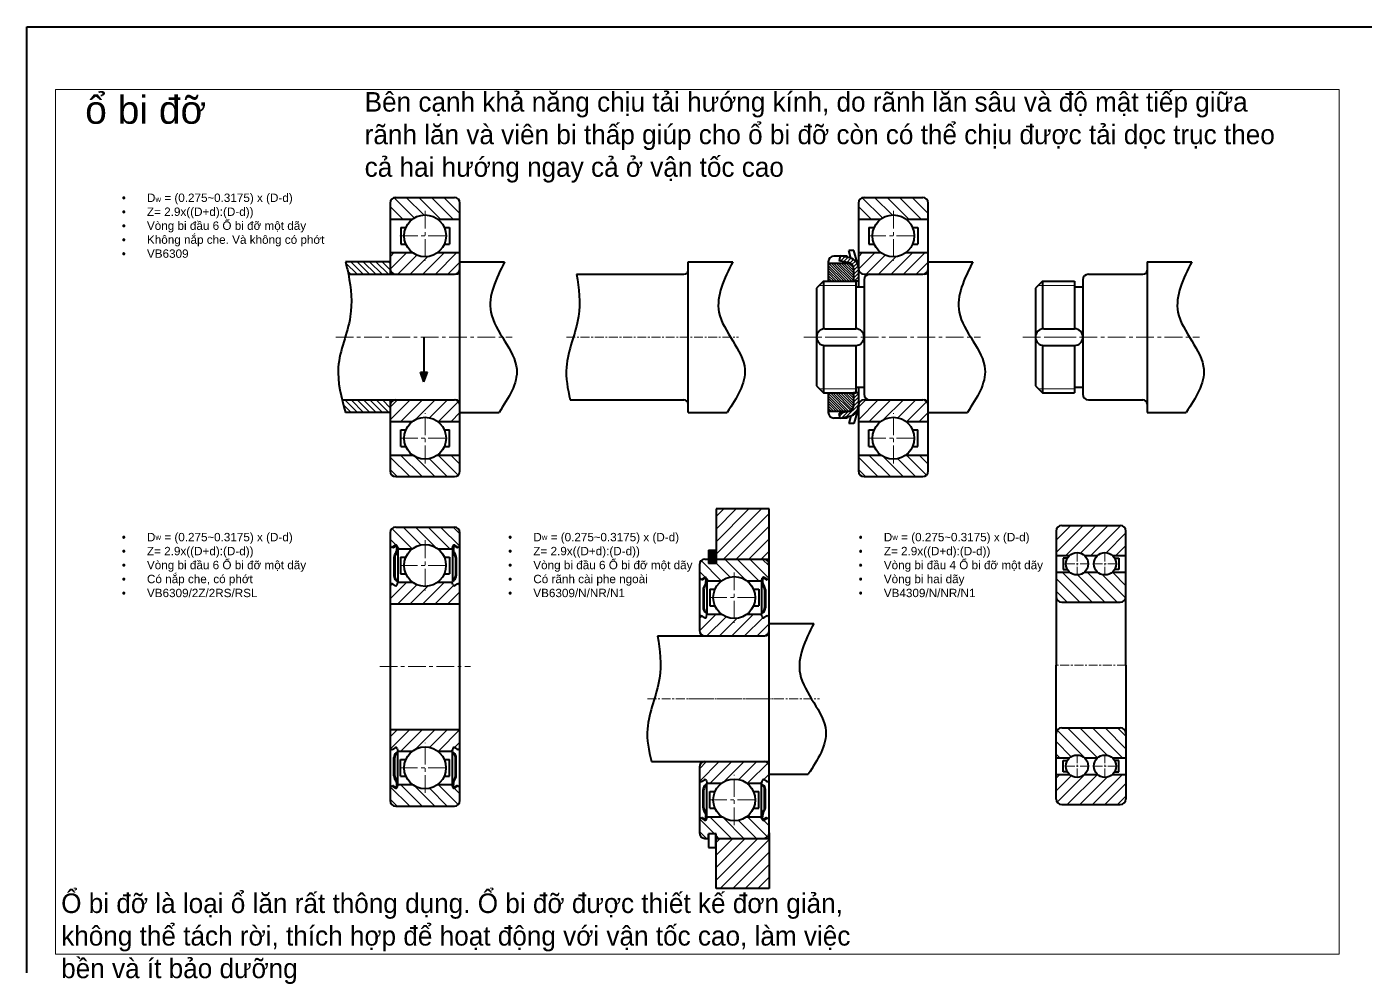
# Model space of a CAD drawing. Header units: millimetres. Extents: x -11382 to 23553, y -372 to 10786.
# Drawn here: x 5446.1 to 5925.6, y 4143.5 to 4480 of the extents above; entities that cross this region are included whole.
import ezdxf

# ---------------------------------------------------------------- set-up
doc = ezdxf.new("R2010")
doc.units = ezdxf.units.MM
doc.header["$LTSCALE"] = 0.2
doc.linetypes.add('CENTER', pattern=[50.8, 31.75, -6.35, 6.35, -6.35])
for name, color, linetype, lineweight in [('đường bao thấy', 7, 'Continuous', 40), ('đường mặt cắt', 160, 'Continuous', 15), ('đường nét mảnh', 220, 'Continuous', 15), ('đường nét tâm', 137, 'CENTER', 15)]:
    doc.layers.add(name, color=color, linetype=linetype, lineweight=lineweight)
doc.styles.add('nhat3', font='arial.ttf', dxfattribs={"height": 3})
doc.styles.add('nhat3.5', font='arial.ttf', dxfattribs={"height": 3.5})
pattern_1 = [(135, (-1e-11, -1146.0187), (-1.122532, -1.122532), [])]
pattern_2 = [(135, (11432.4856, 602.76804), (0.449012806, 0.449012806), [])]
pattern_3 = [(45, (-40.229, -1146.0187), (-0.67351921, 0.67351921), [])]
pattern_4 = [(135, (-1e-11, -1146.0187), (-2.245064, -2.245064), [])]
pattern_5 = [(45, (-1e-11, -1146.0187), (-2.245064, 2.245064), [])]

msp = doc.modelspace()

# ---------------------------------------------------------------- hatches: boundary and pattern name
at = {"layer": 'đường bao thấy', "ltscale": 0.5}
for points in [[(5588.415, 4352.903), (5589.712, 4356.358), (5587.118, 4356.358)], [(5692.818, 4292.582), (5690.358, 4292.582), (5690.358, 4287.732), (5692.818, 4287.732)]]:
    msp.add_hatch(color=256, dxfattribs=at).paths.add_polyline_path(points)
at = {"layer": 'đường bao thấy'}
h = msp.add_hatch(dxfattribs=at)
h.set_pattern_fill('ANSI31', color=256, style=0)
h.paths.add_polyline_path([(5741.111, 4225.495), (5740.111, 4225.495), (5740.111, 4223.745), (5741.111, 4223.745)])
at = {"layer": 'đường mặt cắt'}
h = msp.add_hatch(dxfattribs=at)
h.set_pattern_fill('ANSI31', color=256, angle=90, style=0)
h.set_pattern_definition([(135, (1995.4634, -633.491), (-2.245064, -2.245064), [])])
h.paths.add_polyline_path([(5601.315, 4416.893, 0.4142136), (5599.315, 4418.893), (5578.315, 4418.893, 0.4142136), (5576.315, 4416.893), (5576.315, 4411.143), (5584.315, 4411.143, -0.3333333), (5593.315, 4411.143), (5601.315, 4411.143)])
h.paths.add_polyline_path([(5601.315, 4326.643), (5593.315, 4326.643, -0.3333333), (5584.315, 4326.643), (5576.315, 4326.643), (5576.315, 4320.893, 0.4142136), (5578.315, 4318.893), (5599.315, 4318.893, 0.4142136), (5601.315, 4320.893)])
h = msp.add_hatch(dxfattribs=at)
h.set_pattern_fill('ANSI31', color=256, angle=90, style=0)
h.set_pattern_definition([(135, (2163.232, -633.491), (-2.245064, -2.245064), [])])
h.paths.add_polyline_path([(5769.084, 4416.893, 0.4142136), (5767.084, 4418.893), (5746.084, 4418.893, 0.4142136), (5744.084, 4416.893), (5744.084, 4411.143), (5752.084, 4411.143, -0.3333333), (5761.084, 4411.143), (5769.084, 4411.143)])
h.paths.add_polyline_path([(5769.084, 4326.643), (5761.084, 4326.643, -0.3333333), (5752.084, 4326.643), (5744.084, 4326.643), (5744.084, 4320.893, 0.4142136), (5746.084, 4318.893), (5767.084, 4318.893, 0.4142136), (5769.084, 4320.893)])
h = msp.add_hatch(dxfattribs=at)
h.set_pattern_fill('ANSI31', color=256, style=0)
h.set_pattern_definition([(45, (1995.4634, -633.491), (-2.245064, 2.245064), [])])
h.paths.add_polyline_path([(5584.315, 4399.143), (5576.315, 4399.143), (5576.315, 4391.393), (5601.315, 4391.393), (5601.315, 4399.143), (5593.315, 4399.143, -0.3333333)])
edge = h.paths.add_edge_path()
edge.add_arc((5599.315, 4344.393), 2, 0, 90)
edge.add_line((5599.315, 4346.393), (5576.315, 4346.393))
edge.add_line((5576.315, 4346.393), (5576.315, 4338.643))
edge.add_line((5576.315, 4338.643), (5584.315, 4338.643))
edge.add_arc((5588.815, 4332.643), 7.5, 53.1301, 126.8699, ccw=False)
edge.add_line((5593.315, 4338.643), (5601.315, 4338.643))
edge.add_line((5601.315, 4338.643), (5601.315, 4344.393))
at = {"layer": 'đường mặt cắt', "ltscale": 0.5}
h = msp.add_hatch(dxfattribs=at)
h.set_pattern_fill('ANSI31', color=256, scale=0.3, style=0)
h.set_pattern_definition(pattern_3)
h.paths.add_polyline_path([(5742.284, 4393.503), (5742.284, 4388.893), (5744.084, 4388.893), (5744.084, 4393.503, 0.3516868), (5741.106, 4397.213), (5737.517, 4398.008), (5737.127, 4396.251), (5740.716, 4395.455, -0.3516868)])
at = {"layer": 'đường mặt cắt'}
h = msp.add_hatch(dxfattribs=at)
h.set_pattern_fill('ANSI31', color=256, style=0)
h.set_pattern_definition([(45, (2163.232, -633.491), (-2.245064, 2.245064), [])])
h.paths.add_polyline_path([(5752.084, 4399.143), (5744.084, 4399.143), (5744.084, 4391.393), (5769.084, 4391.393), (5769.084, 4399.143), (5761.084, 4399.143, -0.3333333)])
edge = h.paths.add_edge_path()
edge.add_arc((5767.084, 4344.393), 2, 0, 90)
edge.add_line((5767.084, 4346.393), (5744.084, 4346.393))
edge.add_line((5744.084, 4346.393), (5744.084, 4338.643))
edge.add_line((5744.084, 4338.643), (5752.084, 4338.643))
edge.add_arc((5756.584, 4332.643), 7.5, 53.1301, 126.8699, ccw=False)
edge.add_line((5761.084, 4338.643), (5769.084, 4338.643))
edge.add_line((5769.084, 4338.643), (5769.084, 4344.393))
at = {"layer": 'đường mặt cắt', "ltscale": 0.5}
h = msp.add_hatch(dxfattribs=at)
h.set_pattern_fill('ANSI31', color=256, scale=0.5, angle=90, style=0)
h.set_pattern_definition(pattern_1)
edge = h.paths.add_edge_path()
edge.add_spline(control_points=[(5560.321, 4395.893), (5560.667, 4394.399), (5561.014, 4392.905), (5561.315, 4391.393)], knot_values=[0, 0, 0, 0, 4.6084469, 4.6084469, 4.6084469, 4.6084469], degree=3, periodic=0)
edge.add_line((5561.315, 4391.393), (5576.315, 4391.393))
edge.add_line((5576.315, 4391.393), (5576.315, 4395.893))
edge.add_line((5576.315, 4395.893), (5560.321, 4395.893))
at = {"layer": 'đường mặt cắt'}
h = msp.add_hatch(dxfattribs=at)
h.set_pattern_fill('ANSI31', color=256, scale=0.2, style=0)
h.set_pattern_definition(pattern_2)
h.paths.add_polyline_path([(5733.284, 4395.393), (5741.417, 4395.393), (5742.284, 4393.893), (5742.284, 4388.893), (5733.284, 4388.893)])
at = {"layer": 'đường mặt cắt', "ltscale": 0.5}
h = msp.add_hatch(dxfattribs=at)
h.set_pattern_fill('ANSI31', color=256, scale=0.5, angle=90, style=0)
h.set_pattern_definition(pattern_1)
edge = h.paths.add_edge_path()
edge.add_line((5576.315, 4346.393), (5559.116, 4346.393))
edge.add_spline(control_points=[(5559.116, 4346.393), (5559.491, 4344.895), (5559.906, 4343.394), (5560.321, 4341.893)], knot_values=[50.3062897, 50.3062897, 50.3062897, 50.3062897, 54.837584, 54.837584, 54.837584, 54.837584], degree=3, periodic=0)
edge.add_line((5560.321, 4341.893), (5576.315, 4341.893))
edge.add_line((5576.315, 4341.893), (5576.315, 4346.393))
at = {"layer": 'đường mặt cắt'}
h = msp.add_hatch(dxfattribs=at)
h.set_pattern_fill('ANSI31', color=256, scale=0.2, style=0)
h.set_pattern_definition(pattern_2)
edge = h.paths.add_edge_path()
edge.add_arc((5740.284, 4344.284), 2, 289.02794, 314.51604)
edge.add_line((5741.686, 4342.858), (5742.284, 4343.893))
edge.add_line((5742.284, 4343.893), (5742.284, 4348.893))
edge.add_line((5742.284, 4348.893), (5733.284, 4348.893))
edge.add_line((5733.284, 4348.893), (5733.284, 4342.393))
edge.add_line((5733.284, 4342.393), (5740.936, 4342.393))
at = {"layer": 'đường mặt cắt', "ltscale": 0.5}
h = msp.add_hatch(dxfattribs=at)
h.set_pattern_fill('ANSI31', color=256, scale=0.3, style=0)
h.set_pattern_definition(pattern_3)
h.paths.add_polyline_path([(5742.284, 4344.284, -0.3516868), (5740.716, 4342.331), (5737.127, 4341.536), (5737.517, 4339.779), (5741.106, 4340.574, 0.3516868), (5744.084, 4344.284), (5744.084, 4348.893), (5742.284, 4348.893)])
h = msp.add_hatch(dxfattribs=at)
h.set_pattern_fill('ANSI31', color=256, style=0)
h.set_pattern_definition(pattern_5)
h.paths.add_polyline_path([(5693.058, 4289.332), (5712.078, 4289.332), (5712.078, 4307.332), (5693.058, 4307.332)])
at = {"layer": 'đường mặt cắt'}
h = msp.add_hatch(dxfattribs=at)
h.set_pattern_fill('ANSI31', color=256, angle=90, style=0)
h.set_pattern_definition(pattern_4)
h.paths.add_polyline_path([(5578.303, 4300.837, 0.4142136), (5576.303, 4298.837), (5576.303, 4294.229, 0.5349832), (5577.237, 4293.743, -0.0659774), (5577.271, 4293.763), (5578.119, 4294.29, -0.5126973), (5578.816, 4294.001), (5579.033, 4293.087), (5584.303, 4293.087, -0.3333333), (5593.303, 4293.087), (5598.573, 4293.087), (5598.79, 4294.001, -0.5126973), (5599.487, 4294.29), (5600.335, 4293.763, -0.0659774), (5600.369, 4293.743, 0.5349832), (5601.303, 4294.229), (5601.303, 4298.837, 0.4142136), (5599.303, 4300.837)])
at = {"layer": 'đường mặt cắt', "ltscale": 0.5}
h = msp.add_hatch(dxfattribs=at)
h.set_pattern_fill('ANSI31', color=256, style=0)
h.set_pattern_definition(pattern_5)
h.paths.add_polyline_path([(5839.895, 4299.418, 0.4142136), (5837.895, 4301.418), (5816.895, 4301.418, 0.4142136), (5814.895, 4299.418), (5814.895, 4290.645), (5819.724, 4290.645, -0.3829863), (5825.067, 4290.645), (5829.724, 4290.645, -0.3829863), (5835.067, 4290.645), (5839.895, 4290.645)])
at = {"layer": 'đường mặt cắt'}
h = msp.add_hatch(dxfattribs=at)
h.set_pattern_fill('ANSI31', color=256, angle=90, style=0)
h.set_pattern_definition([(135, (110.7753, -1157.524), (-2.245064, -2.245064), [])])
edge = h.paths.add_edge_path()
edge.add_line((5693.058, 4289.332), (5693.058, 4287.732))
edge.add_line((5693.058, 4287.732), (5690.358, 4287.732))
edge.add_line((5690.358, 4287.732), (5690.358, 4289.332))
edge.add_line((5690.358, 4289.332), (5689.078, 4289.332))
edge.add_arc((5689.078, 4287.332), 2, 90, 180)
edge.add_line((5687.078, 4287.332), (5687.078, 4282.723))
edge.add_arc((5687.707, 4282.792), 0.633, 186.23837, 298.8225)
edge.add_arc((5688.106, 4282.119), 0.151, 113.02452, 128.12354, ccw=False)
edge.add_line((5688.047, 4282.258), (5688.894, 4282.784))
edge.add_arc((5689.139, 4282.39), 0.464, 13.25249, 121.82885, ccw=False)
edge.add_line((5689.591, 4282.496), (5689.808, 4281.582))
edge.add_line((5689.808, 4281.582), (5695.078, 4281.582))
edge.add_arc((5699.578, 4275.582), 7.5, 53.1301, 126.8699, ccw=False)
edge.add_line((5704.078, 4281.582), (5709.349, 4281.582))
edge.add_line((5709.349, 4281.582), (5709.565, 4282.496))
edge.add_arc((5710.017, 4282.39), 0.464, 58.17115, 166.74751, ccw=False)
edge.add_line((5710.262, 4282.784), (5711.11, 4282.258))
edge.add_arc((5711.051, 4282.119), 0.151, 51.87646, 66.97548, ccw=False)
edge.add_arc((5711.449, 4282.792), 0.633, 241.1775, 353.76163)
edge.add_line((5712.078, 4282.723), (5712.078, 4287.332))
edge.add_arc((5710.078, 4287.332), 2, 0, 90)
edge.add_line((5710.078, 4289.332), (5693.058, 4289.332))
at = {"layer": 'đường mặt cắt', "ltscale": 0.5}
h = msp.add_hatch(dxfattribs=at)
h.set_pattern_fill('ANSI31', color=256, angle=90, style=0)
h.set_pattern_definition(pattern_4)
h.paths.add_polyline_path([(5839.895, 4284.691), (5835.067, 4284.691, -0.3829863), (5829.724, 4284.691), (5825.067, 4284.691, -0.3829863), (5819.724, 4284.691), (5814.895, 4284.691), (5814.895, 4275.918, 0.4142136), (5816.895, 4273.918), (5837.895, 4273.918, 0.4142136), (5839.895, 4275.918)])
at = {"layer": 'đường mặt cắt'}
h = msp.add_hatch(dxfattribs=at)
h.set_pattern_fill('ANSI31', color=256, style=0)
h.set_pattern_definition([(45, (1995.4517, -751.5468), (-2.245064, 2.245064), [])])
h.paths.add_polyline_path([(5593.303, 4220.587), (5601.303, 4220.587), (5601.303, 4228.337), (5576.303, 4228.337), (5576.303, 4220.587), (5584.303, 4220.587, -0.3333333)])
edge = h.paths.add_edge_path()
edge.add_arc((5600.674, 4279.877), 0.633, 6.23837, 121.82885)
edge.add_line((5600.34, 4280.415), (5599.487, 4279.885))
edge.add_arc((5599.242, 4280.28), 0.464, 193.40557, 301.82885, ccw=False)
edge.add_line((5598.79, 4280.172), (5598.573, 4281.087))
edge.add_line((5598.573, 4281.087), (5593.303, 4281.087))
edge.add_arc((5588.803, 4287.087), 7.5, 233.1301, 306.8699, ccw=False)
edge.add_line((5584.303, 4281.087), (5579.033, 4281.087))
edge.add_line((5579.033, 4281.087), (5578.816, 4280.173))
edge.add_arc((5578.364, 4280.28), 0.464, 238.17115, 346.74751, ccw=False)
edge.add_line((5578.119, 4279.885), (5577.266, 4280.415))
edge.add_arc((5576.932, 4279.877), 0.633, 58.17115, 173.76163)
edge.add_line((5576.303, 4279.946), (5576.303, 4273.337))
edge.add_line((5576.303, 4273.337), (5601.303, 4273.337))
edge.add_line((5601.303, 4273.337), (5601.303, 4279.946))
h = msp.add_hatch(dxfattribs=at)
h.set_pattern_fill('ANSI31', color=256, style=0)
h.set_pattern_definition([(45, (2106.227, -763.0522), (-2.245064, 2.245064), [])])
h.paths.add_polyline_path([(5704.078, 4209.082), (5712.078, 4209.082), (5712.078, 4216.832), (5687.078, 4216.832), (5687.078, 4209.082), (5695.078, 4209.082, -0.3333333)])
edge = h.paths.add_edge_path()
edge.add_arc((5711.449, 4268.372), 0.633, 6.23837, 121.82885)
edge.add_line((5711.116, 4268.91), (5710.262, 4268.38))
edge.add_arc((5710.017, 4268.774), 0.464, 193.40557, 301.82885, ccw=False)
edge.add_line((5709.566, 4268.667), (5709.349, 4269.582))
edge.add_line((5709.349, 4269.582), (5704.078, 4269.582))
edge.add_arc((5699.578, 4275.582), 7.5, 233.1301, 306.8699, ccw=False)
edge.add_line((5695.078, 4269.582), (5689.808, 4269.582))
edge.add_line((5689.808, 4269.582), (5689.591, 4268.668))
edge.add_arc((5689.139, 4268.774), 0.464, 238.17115, 346.74751, ccw=False)
edge.add_line((5688.894, 4268.38), (5688.041, 4268.91))
edge.add_arc((5687.707, 4268.372), 0.633, 58.17115, 173.76163)
edge.add_line((5687.078, 4268.441), (5687.078, 4261.832))
edge.add_line((5687.078, 4261.832), (5712.078, 4261.832))
edge.add_line((5712.078, 4261.832), (5712.078, 4268.441))
at = {"layer": 'đường mặt cắt', "ltscale": 0.5}
h = msp.add_hatch(dxfattribs=at)
h.set_pattern_fill('ANSI31', color=256, angle=90, style=0)
h.set_pattern_definition(pattern_4)
h.paths.add_polyline_path([(5839.895, 4226.918, 0.4142136), (5837.895, 4228.918), (5816.895, 4228.918, 0.4142136), (5814.895, 4226.918), (5814.895, 4218.145), (5819.724, 4218.145, -0.3829863), (5825.067, 4218.145), (5829.724, 4218.145, -0.3829863), (5835.067, 4218.145), (5839.895, 4218.145)])
h = msp.add_hatch(dxfattribs=at)
h.set_pattern_fill('ANSI31', color=256, style=0)
h.set_pattern_definition(pattern_5)
h.paths.add_polyline_path([(5839.895, 4212.191), (5835.067, 4212.191, -0.3829863), (5829.724, 4212.191), (5825.067, 4212.191, -0.3829863), (5819.724, 4212.191), (5814.895, 4212.191), (5814.895, 4203.418, 0.4142136), (5816.895, 4201.418), (5837.895, 4201.418, 0.4142136), (5839.895, 4203.418)])
at = {"layer": 'đường mặt cắt'}
h = msp.add_hatch(dxfattribs=at)
h.set_pattern_fill('ANSI31', color=256, angle=90, style=0)
h.set_pattern_definition([(135, (1995.4517, -751.5468), (-2.245064, -2.245064), [])])
h.paths.add_polyline_path([(5601.303, 4208.587), (5593.303, 4208.587, -0.3333333), (5584.303, 4208.587), (5576.303, 4208.587), (5576.303, 4202.837, 0.4142136), (5578.303, 4200.837), (5599.303, 4200.837, 0.4142136), (5601.303, 4202.837)])
h = msp.add_hatch(dxfattribs=at)
h.set_pattern_fill('ANSI31', color=256, angle=90, style=0)
h.set_pattern_definition([(135, (2106.227, -763.0522), (-2.245064, -2.245064), [])])
edge = h.paths.add_edge_path()
edge.add_line((5693.058, 4190.932), (5693.058, 4189.332))
edge.add_line((5693.058, 4189.332), (5710.078, 4189.332))
edge.add_arc((5710.078, 4191.332), 2, 270, 360)
edge.add_line((5712.078, 4191.332), (5712.078, 4197.082))
edge.add_line((5712.078, 4197.082), (5704.078, 4197.082))
edge.add_arc((5699.578, 4203.082), 7.5, 233.1301, 306.8699, ccw=False)
edge.add_line((5695.078, 4197.082), (5687.078, 4197.082))
edge.add_line((5687.078, 4197.082), (5687.078, 4191.332))
edge.add_arc((5689.078, 4191.332), 2, 180, 270)
edge.add_line((5689.078, 4189.332), (5690.358, 4189.332))
edge.add_line((5690.358, 4189.332), (5690.358, 4190.932))
edge.add_line((5690.358, 4190.932), (5693.058, 4190.932))
at = {"layer": 'đường mặt cắt', "ltscale": 0.5}
h = msp.add_hatch(dxfattribs=at)
h.set_pattern_fill('ANSI31', color=256, style=0)
h.set_pattern_definition(pattern_5)
h.paths.add_polyline_path([(5712.078, 4171.332), (5712.078, 4189.332), (5693.058, 4189.332), (5693.058, 4171.332)])

# ---------------------------------------------------------------- linework, layer by layer
at = {"layer": 'đường bao thấy'}
for p, q in [((5576.315, 4416.893), (5576.315, 4391.393)), ((5578.315, 4418.893), (5599.315, 4418.893)), ((5601.315, 4320.893), (5601.315, 4416.893)), ((5744.084, 4416.893), (5744.084, 4386.893)), ((5746.084, 4418.893), (5767.084, 4418.893)), ((5769.084, 4320.893), (5769.084, 4416.893)), ((5576.315, 4411.143), (5584.315, 4411.143)), ((5580.065, 4408.143), (5580.065, 4402.143)), ((5580.065, 4408.143), (5581.941, 4408.143)), ((5593.315, 4411.143), (5601.315, 4411.143)), ((5595.689, 4408.143), (5597.565, 4408.143)), ((5597.565, 4408.143), (5597.565, 4402.143)), ((5744.084, 4411.143), (5752.084, 4411.143)), ((5747.834, 4408.143), (5747.834, 4402.143)), ((5747.834, 4408.143), (5749.71, 4408.143)), ((5761.084, 4411.143), (5769.084, 4411.143)), ((5763.457, 4408.143), (5765.334, 4408.143)), ((5765.334, 4408.143), (5765.334, 4402.143)), ((5580.065, 4402.143), (5581.941, 4402.143)), ((5595.689, 4402.143), (5597.565, 4402.143)), ((5747.834, 4402.143), (5749.71, 4402.143)), ((5763.457, 4402.143), (5765.334, 4402.143)), ((5576.315, 4399.143), (5584.315, 4399.143)), ((5593.315, 4399.143), (5601.315, 4399.143)), ((5737.491, 4397.893), (5735.284, 4397.893)), ((5739.974, 4397.893), (5738.034, 4397.893)), ((5740.259, 4397.4), (5739.974, 4397.893)), ((5744.084, 4399.143), (5752.084, 4399.143)), ((5761.084, 4399.143), (5769.084, 4399.143)), ((5733.284, 4395.893), (5733.284, 4388.893)), ((5733.284, 4395.393), (5740.936, 4395.393)), ((5742.284, 4393.656), (5742.284, 4388.893)), ((5561.315, 4391.393), (5599.315, 4391.393)), ((5643.044, 4391.393), (5681.544, 4391.393)), ((5743.084, 4388.893), (5743.084, 4371.893)), ((5746.084, 4391.393), (5767.084, 4391.393)), ((5746.084, 4389.393), (5746.084, 4348.393)), ((5821.487, 4388.893), (5821.487, 4371.893)), ((5824.487, 4389.393), (5824.487, 4348.393)), ((5826.487, 4391.393), (5845.987, 4391.393)), ((5743.084, 4365.893), (5743.084, 4348.893)), ((5821.487, 4365.893), (5821.487, 4348.893)), ((5744.084, 4350.893), (5744.084, 4346.393)), ((5559.116, 4346.393), (5599.315, 4346.393)), ((5576.315, 4346.393), (5576.315, 4320.893)), ((5640.846, 4346.393), (5681.544, 4346.393)), ((5733.284, 4348.893), (5733.284, 4341.893)), ((5742.284, 4348.893), (5742.284, 4344.13)), ((5744.084, 4346.393), (5744.084, 4320.893)), ((5746.084, 4346.393), (5767.084, 4346.393)), ((5826.487, 4346.393), (5845.987, 4346.393)), ((5733.284, 4342.393), (5740.936, 4342.393)), ((5737.491, 4339.893), (5735.284, 4339.893)), ((5739.974, 4339.893), (5738.034, 4339.893)), ((5740.259, 4340.386), (5739.974, 4339.893)), ((5742.22, 4343.783), (5741.686, 4342.858)), ((5576.315, 4338.643), (5584.315, 4338.643)), ((5580.065, 4329.643), (5580.065, 4335.643)), ((5580.065, 4335.643), (5581.941, 4335.643)), ((5593.315, 4338.643), (5601.315, 4338.643)), ((5595.689, 4335.643), (5597.565, 4335.643)), ((5597.565, 4329.643), (5597.565, 4335.643)), ((5744.084, 4338.643), (5752.084, 4338.643)), ((5747.834, 4329.643), (5747.834, 4335.643)), ((5747.834, 4335.643), (5749.71, 4335.643)), ((5761.084, 4338.643), (5769.084, 4338.643)), ((5763.457, 4335.643), (5765.334, 4335.643)), ((5765.334, 4329.643), (5765.334, 4335.643)), ((5576.315, 4326.643), (5584.315, 4326.643)), ((5580.065, 4329.643), (5581.941, 4329.643)), ((5593.315, 4326.643), (5601.315, 4326.643)), ((5595.689, 4329.643), (5597.565, 4329.643)), ((5744.084, 4326.643), (5752.084, 4326.643)), ((5747.834, 4329.643), (5749.71, 4329.643)), ((5761.084, 4326.643), (5769.084, 4326.643)), ((5763.457, 4329.643), (5765.334, 4329.643)), ((5578.315, 4318.893), (5599.315, 4318.893)), ((5746.084, 4318.893), (5767.084, 4318.893)), ((5576.303, 4298.837), (5576.303, 4202.837)), ((5578.303, 4300.837), (5599.303, 4300.837)), ((5601.303, 4202.837), (5601.303, 4298.837)), ((5814.895, 4299.418), (5814.895, 4251.418)), ((5816.895, 4301.418), (5837.895, 4301.418)), ((5839.895, 4251.418), (5839.895, 4299.418)), ((5579.033, 4293.087), (5584.303, 4293.087)), ((5593.303, 4293.087), (5598.573, 4293.087)), ((5580.053, 4290.087), (5580.053, 4284.087)), ((5580.053, 4290.087), (5581.929, 4290.087)), ((5595.677, 4290.087), (5597.553, 4290.087)), ((5597.553, 4290.087), (5597.553, 4284.087)), ((5687.078, 4287.332), (5687.078, 4263.62)), ((5689.078, 4289.332), (5690.358, 4289.332)), ((5690.358, 4289.332), (5690.358, 4287.732)), ((5693.058, 4289.332), (5712.078, 4289.332)), ((5693.058, 4289.332), (5693.058, 4287.732)), ((5712.078, 4191.332), (5712.078, 4287.332)), ((5580.053, 4284.087), (5581.929, 4284.087)), ((5595.677, 4284.087), (5597.553, 4284.087)), ((5579.033, 4281.087), (5584.303, 4281.087)), ((5593.303, 4281.087), (5598.573, 4281.087)), ((5689.808, 4281.582), (5695.078, 4281.582)), ((5690.828, 4278.582), (5690.828, 4272.582)), ((5690.828, 4278.582), (5692.704, 4278.582)), ((5704.078, 4281.582), (5709.349, 4281.582)), ((5706.452, 4278.582), (5708.328, 4278.582)), ((5708.328, 4278.582), (5708.328, 4272.582)), ((5576.303, 4273.337), (5601.303, 4273.337)), ((5689.808, 4269.582), (5695.078, 4269.582)), ((5690.828, 4272.582), (5692.704, 4272.582)), ((5704.078, 4269.582), (5709.349, 4269.582)), ((5706.452, 4272.582), (5708.328, 4272.582)), ((5672.078, 4261.832), (5710.578, 4261.832)), ((5689.078, 4261.832), (5710.078, 4261.832)), ((5814.895, 4203.418), (5814.895, 4251.418)), ((5839.895, 4251.418), (5839.895, 4203.418)), ((5576.303, 4228.337), (5601.303, 4228.337)), ((5579.033, 4220.587), (5584.303, 4220.587)), ((5593.303, 4220.587), (5598.573, 4220.587)), ((5580.053, 4211.587), (5580.053, 4217.587)), ((5580.053, 4217.587), (5581.929, 4217.587)), ((5595.677, 4217.587), (5597.553, 4217.587)), ((5597.553, 4211.587), (5597.553, 4217.587)), ((5669.88, 4216.832), (5710.578, 4216.832)), ((5687.078, 4216.832), (5712.078, 4216.832)), ((5580.053, 4211.587), (5581.929, 4211.587)), ((5595.677, 4211.587), (5597.553, 4211.587)), ((5687.078, 4214.832), (5687.078, 4191.332)), ((5578.981, 4208.587), (5584.303, 4208.587)), ((5593.303, 4208.587), (5598.625, 4208.587)), ((5689.808, 4209.082), (5695.078, 4209.082)), ((5690.828, 4200.082), (5690.828, 4206.082)), ((5690.828, 4206.082), (5692.704, 4206.082)), ((5704.078, 4209.082), (5709.349, 4209.082)), ((5706.452, 4206.082), (5708.328, 4206.082)), ((5708.328, 4200.082), (5708.328, 4206.082)), ((5578.303, 4200.837), (5599.303, 4200.837)), ((5816.895, 4201.418), (5837.895, 4201.418)), ((5689.757, 4197.082), (5695.078, 4197.082)), ((5690.828, 4200.082), (5692.704, 4200.082)), ((5704.078, 4197.082), (5709.4, 4197.082)), ((5706.452, 4200.082), (5708.328, 4200.082)), ((5689.078, 4189.332), (5690.358, 4189.332)), ((5690.358, 4189.332), (5690.358, 4190.932)), ((5693.058, 4189.332), (5693.058, 4190.932)), ((5693.058, 4189.332), (5710.078, 4189.332)), ((5693.058, 4189.332), (5712.078, 4189.332))]:
    msp.add_line(p, q, dxfattribs=at)
at = {"layer": 'đường bao thấy', "ltscale": 0.5}
for p, q in [((5737.517, 4398.008), (5737.127, 4396.251)), ((5741.106, 4397.213), (5737.517, 4398.008)), ((5742.476, 4399.893), (5740.612, 4399.893)), ((5741.347, 4397.151), (5740.612, 4399.893)), ((5743.807, 4394.926), (5742.476, 4399.893)), ((5576.315, 4395.893), (5560.321, 4395.893)), ((5601.315, 4395.893), (5617.309, 4395.893)), ((5683.044, 4395.893), (5699.038, 4395.893)), ((5683.044, 4341.893), (5683.044, 4395.893)), ((5740.716, 4395.455), (5737.127, 4396.251)), ((5742.284, 4393.503), (5742.284, 4388.893)), ((5744.084, 4393.893), (5744.084, 4386.893)), ((5769.084, 4395.893), (5785.077, 4395.893)), ((5847.487, 4395.893), (5863.481, 4395.893)), ((5847.487, 4395.893), (5847.487, 4341.893)), ((5731.584, 4388.893), (5729.084, 4386.393)), ((5731.584, 4388.893), (5743.084, 4388.893)), ((5731.584, 4388.893), (5731.584, 4371.851)), ((5744.084, 4388.893), (5742.284, 4388.893)), ((5809.987, 4388.893), (5807.487, 4386.393)), ((5809.987, 4388.893), (5821.487, 4388.893)), ((5809.987, 4388.893), (5809.987, 4371.851)), ((5729.084, 4386.393), (5729.084, 4351.393)), ((5743.084, 4386.893), (5746.084, 4386.893)), ((5807.487, 4386.393), (5807.487, 4351.393)), ((5821.487, 4386.893), (5824.487, 4386.893)), ((5588.415, 4368.893), (5588.415, 4356.358)), ((5732.084, 4371.893), (5743.084, 4371.893)), ((5810.487, 4371.893), (5821.487, 4371.893)), ((5731.584, 4365.935), (5731.584, 4348.893)), ((5732.084, 4365.893), (5743.084, 4365.893)), ((5809.987, 4365.935), (5809.987, 4348.893)), ((5810.487, 4365.893), (5821.487, 4365.893)), ((5588.415, 4352.903), (5587.118, 4356.358)), ((5587.118, 4356.358), (5589.712, 4356.358)), ((5588.415, 4352.903), (5589.712, 4356.358)), ((5729.084, 4351.393), (5731.584, 4348.893)), ((5743.084, 4350.893), (5746.084, 4350.893)), ((5744.084, 4350.893), (5744.084, 4343.893)), ((5807.487, 4351.393), (5809.987, 4348.893)), ((5821.487, 4350.893), (5824.487, 4350.893)), ((5731.584, 4348.893), (5743.084, 4348.893)), ((5744.084, 4348.893), (5742.284, 4348.893)), ((5742.284, 4348.893), (5742.284, 4344.13)), ((5809.987, 4348.893), (5821.487, 4348.893)), ((5576.315, 4341.893), (5560.321, 4341.893)), ((5601.315, 4341.893), (5615.338, 4341.893)), ((5683.044, 4341.893), (5697.067, 4341.893)), ((5740.716, 4342.331), (5737.127, 4341.536)), ((5737.517, 4339.779), (5737.127, 4341.536)), ((5741.106, 4340.574), (5737.517, 4339.779)), ((5741.347, 4340.636), (5740.612, 4337.893)), ((5743.807, 4342.86), (5742.476, 4337.893)), ((5769.084, 4341.893), (5783.107, 4341.893)), ((5847.487, 4341.893), (5861.51, 4341.893)), ((5742.476, 4337.893), (5740.612, 4337.893)), ((5712.078, 4307.332), (5693.058, 4307.332)), ((5693.058, 4307.332), (5693.058, 4289.332)), ((5712.078, 4287.332), (5712.078, 4307.332)), ((5577.266, 4293.76), (5578.119, 4294.29)), ((5577.424, 4293.505), (5578.277, 4294.035)), ((5578.524, 4293.933), (5578.663, 4293.186)), ((5578.816, 4294.003), (5579.033, 4293.087)), ((5578.958, 4293.241), (5578.816, 4294.003)), ((5578.996, 4292.873), (5578.996, 4281.371)), ((5598.79, 4294.003), (5598.573, 4293.087)), ((5598.61, 4292.873), (5598.61, 4281.371)), ((5598.648, 4293.241), (5598.79, 4294.003)), ((5599.082, 4293.933), (5598.943, 4293.186)), ((5600.182, 4293.505), (5599.329, 4294.035)), ((5600.34, 4293.76), (5599.487, 4294.29)), ((5690.358, 4292.582), (5690.358, 4287.732)), ((5690.358, 4292.582), (5692.818, 4292.582)), ((5692.818, 4292.582), (5692.818, 4287.732)), ((5577.645, 4289.92), (5577.645, 4283.354)), ((5578.432, 4291.825), (5577.91, 4290.915)), ((5577.945, 4289.92), (5577.945, 4283.354)), ((5578.692, 4291.675), (5578.17, 4290.766)), ((5598.914, 4291.675), (5599.436, 4290.766)), ((5599.174, 4291.825), (5599.696, 4290.915)), ((5599.661, 4289.92), (5599.661, 4283.354)), ((5599.961, 4289.92), (5599.961, 4283.354)), ((5693.058, 4287.732), (5690.358, 4287.732)), ((5814.895, 4290.645), (5819.724, 4290.645)), ((5818.931, 4289.668), (5817.395, 4289.668)), ((5817.395, 4289.668), (5817.395, 4285.668)), ((5825.067, 4290.645), (5829.724, 4290.645)), ((5835.067, 4290.645), (5839.895, 4290.645)), ((5835.86, 4289.668), (5837.395, 4289.668)), ((5837.395, 4289.668), (5837.395, 4285.668)), ((5688.041, 4282.255), (5688.894, 4282.784)), ((5688.199, 4282), (5689.053, 4282.529)), ((5689.299, 4282.428), (5689.438, 4281.681)), ((5689.591, 4282.497), (5689.808, 4281.582)), ((5689.733, 4281.736), (5689.591, 4282.497)), ((5709.566, 4282.497), (5709.349, 4281.582)), ((5709.423, 4281.736), (5709.566, 4282.497)), ((5709.857, 4282.428), (5709.718, 4281.681)), ((5710.957, 4282), (5710.104, 4282.529)), ((5711.116, 4282.255), (5710.262, 4282.784)), ((5814.895, 4284.691), (5819.724, 4284.691)), ((5817.395, 4285.668), (5818.931, 4285.668)), ((5825.067, 4284.691), (5829.724, 4284.691)), ((5835.067, 4284.691), (5839.895, 4284.691)), ((5837.395, 4285.668), (5835.86, 4285.668)), ((5577.266, 4280.415), (5578.119, 4279.885)), ((5578.506, 4281.71), (5578.996, 4281.371)), ((5578.677, 4281.957), (5578.996, 4281.736)), ((5578.816, 4280.172), (5579.033, 4281.087)), ((5598.79, 4280.172), (5598.573, 4281.087)), ((5598.929, 4281.957), (5598.61, 4281.736)), ((5599.1, 4281.71), (5598.61, 4281.371)), ((5600.34, 4280.415), (5599.487, 4279.885)), ((5688.42, 4278.415), (5688.42, 4271.849)), ((5689.207, 4280.319), (5688.685, 4279.41)), ((5688.72, 4278.415), (5688.72, 4271.849)), ((5689.467, 4280.17), (5688.946, 4279.261)), ((5689.772, 4281.367), (5689.772, 4269.866)), ((5709.385, 4281.367), (5709.385, 4269.866)), ((5709.689, 4280.17), (5710.211, 4279.261)), ((5709.95, 4280.319), (5710.471, 4279.41)), ((5710.436, 4278.415), (5710.436, 4271.849)), ((5710.736, 4278.415), (5710.736, 4271.849)), ((5816.895, 4273.918), (5837.895, 4273.918)), ((5688.041, 4268.91), (5688.894, 4268.38)), ((5689.282, 4270.205), (5689.772, 4269.866)), ((5689.452, 4270.452), (5689.772, 4270.231)), ((5689.591, 4268.667), (5689.808, 4269.582)), ((5709.566, 4268.667), (5709.349, 4269.582)), ((5709.704, 4270.452), (5709.385, 4270.231)), ((5709.875, 4270.205), (5709.385, 4269.866)), ((5711.116, 4268.91), (5710.262, 4268.38)), ((5712.078, 4266.332), (5728.072, 4266.332)), ((5712.078, 4212.332), (5712.078, 4266.332)), ((5816.895, 4228.918), (5837.895, 4228.918)), ((5577.266, 4221.26), (5578.119, 4221.79)), ((5578.506, 4219.965), (5578.996, 4220.304)), ((5578.677, 4219.718), (5578.996, 4219.939)), ((5578.816, 4221.503), (5579.033, 4220.587)), ((5578.996, 4208.802), (5578.996, 4220.304)), ((5598.79, 4221.503), (5598.573, 4220.587)), ((5599.1, 4219.965), (5598.61, 4220.304)), ((5598.61, 4208.802), (5598.61, 4220.304)), ((5598.929, 4219.718), (5598.61, 4219.939)), ((5600.34, 4221.26), (5599.487, 4221.79)), ((5577.645, 4211.755), (5577.645, 4218.32)), ((5577.945, 4211.755), (5577.945, 4218.32)), ((5599.661, 4211.755), (5599.661, 4218.32)), ((5599.961, 4211.755), (5599.961, 4218.32)), ((5814.895, 4218.145), (5819.724, 4218.145)), ((5817.395, 4213.168), (5817.395, 4217.168)), ((5817.395, 4217.168), (5818.931, 4217.168)), ((5825.067, 4218.145), (5829.724, 4218.145)), ((5835.067, 4218.145), (5839.895, 4218.145)), ((5837.395, 4217.168), (5835.86, 4217.168)), ((5837.395, 4213.168), (5837.395, 4217.168)), ((5578.432, 4209.85), (5577.91, 4210.76)), ((5578.692, 4209.999), (5578.17, 4210.909)), ((5598.914, 4209.999), (5599.436, 4210.909)), ((5599.174, 4209.85), (5599.696, 4210.76)), ((5712.078, 4212.332), (5726.102, 4212.332)), ((5814.895, 4212.191), (5819.724, 4212.191)), ((5818.931, 4213.168), (5817.395, 4213.168)), ((5825.067, 4212.191), (5829.724, 4212.191)), ((5835.067, 4212.191), (5839.895, 4212.191)), ((5835.86, 4213.168), (5837.395, 4213.168)), ((5577.266, 4207.915), (5578.119, 4207.385)), ((5577.424, 4208.17), (5578.277, 4207.64)), ((5578.524, 4207.742), (5578.663, 4208.489)), ((5578.816, 4207.672), (5579.033, 4208.587)), ((5578.958, 4208.434), (5578.816, 4207.672)), ((5598.79, 4207.672), (5598.573, 4208.587)), ((5598.648, 4208.434), (5598.79, 4207.672)), ((5599.082, 4207.742), (5598.943, 4208.489)), ((5600.182, 4208.17), (5599.329, 4207.64)), ((5600.34, 4207.915), (5599.487, 4207.385)), ((5688.041, 4209.755), (5688.894, 4210.284)), ((5688.42, 4200.249), (5688.42, 4206.815)), ((5688.72, 4200.249), (5688.72, 4206.815)), ((5689.282, 4208.459), (5689.772, 4208.799)), ((5689.452, 4208.213), (5689.772, 4208.434)), ((5689.591, 4209.997), (5689.808, 4209.082)), ((5689.772, 4197.297), (5689.772, 4208.799)), ((5709.566, 4209.997), (5709.349, 4209.082)), ((5709.875, 4208.459), (5709.385, 4208.799)), ((5709.385, 4197.297), (5709.385, 4208.799)), ((5709.704, 4208.213), (5709.385, 4208.434)), ((5711.116, 4209.755), (5710.262, 4210.284)), ((5710.436, 4200.249), (5710.436, 4206.815)), ((5710.736, 4200.249), (5710.736, 4206.815)), ((5688.041, 4196.41), (5688.894, 4195.88)), ((5688.199, 4196.664), (5689.053, 4196.135)), ((5689.207, 4198.345), (5688.685, 4199.254)), ((5689.467, 4198.494), (5688.946, 4199.403)), ((5689.299, 4196.236), (5689.438, 4196.983)), ((5689.591, 4196.167), (5689.808, 4197.082)), ((5689.733, 4196.929), (5689.591, 4196.167)), ((5709.566, 4196.167), (5709.349, 4197.082)), ((5709.423, 4196.929), (5709.566, 4196.167)), ((5709.689, 4198.494), (5710.211, 4199.403)), ((5709.857, 4196.236), (5709.718, 4196.983)), ((5709.95, 4198.345), (5710.471, 4199.254)), ((5710.957, 4196.664), (5710.104, 4196.135)), ((5711.116, 4196.41), (5710.262, 4195.88)), ((5712.078, 4191.332), (5712.078, 4171.332)), ((5693.058, 4190.932), (5690.358, 4190.932)), ((5690.358, 4190.932), (5690.358, 4186.082)), ((5692.818, 4190.932), (5692.818, 4186.082)), ((5693.058, 4171.332), (5693.058, 4189.332)), ((5690.358, 4186.082), (5692.818, 4186.082)), ((5712.078, 4171.332), (5693.058, 4171.332))]:
    msp.add_line(p, q, dxfattribs=at)
at = {"layer": 'đường bao thấy'}
msp.add_lwpolyline([(5446.106, 4480.038), (7313.234, 4480.038), (7313.234, 3059.372), (5446.106, 3059.372)], close=True, dxfattribs=at)
for centre in [(5588.815, 4405.143), (5756.584, 4405.143), (5588.815, 4332.643), (5756.584, 4332.643), (5588.803, 4287.087), (5699.578, 4275.582), (5588.803, 4214.587), (5699.578, 4203.082)]:
    msp.add_circle(centre, 7.5, dxfattribs=at)
at = {"layer": 'đường bao thấy', "ltscale": 0.5}
for centre in [(5822.395, 4287.668), (5832.395, 4287.668), (5822.395, 4215.168), (5832.395, 4215.168)]:
    msp.add_circle(centre, 4, dxfattribs=at)
at = {"layer": 'đường bao thấy'}
for centre, radius, start, end in [((5578.315, 4416.893), 2, 90, 180), ((5599.315, 4416.893), 2, 0, 90), ((5746.084, 4416.893), 2, 90, 180), ((5767.084, 4416.893), 2, 0, 90), ((5735.284, 4395.893), 2, 90, 180), ((5578.315, 4393.393), 2, 180, 270), ((5599.315, 4393.393), 2, 270, 0), ((5599.815, 4392.893), 1.5, 270, 0), ((5681.544, 4392.893), 1.5, 270, 0), ((5746.084, 4393.393), 2, 180, 270), ((5767.084, 4393.393), 2, 270, 0), ((5767.584, 4392.893), 1.5, 270, 0), ((5845.987, 4392.893), 1.5, 270, 0), ((5748.084, 4389.393), 2, 90, 180), ((5826.487, 4389.393), 2, 90, 180), ((5578.315, 4344.393), 2, 90, 180), ((5599.315, 4344.393), 2, 0, 90), ((5599.815, 4344.893), 1.5, 0, 90), ((5681.544, 4344.893), 1.5, 0, 90), ((5746.084, 4344.393), 2, 90, 180), ((5748.084, 4348.393), 2, 180, 270), ((5767.084, 4344.393), 2, 0, 90), ((5767.584, 4344.893), 1.5, 0, 90), ((5826.487, 4348.393), 2, 180, 270), ((5845.987, 4344.893), 1.5, 0, 90), ((5735.284, 4341.893), 2, 180, 270), ((5578.315, 4320.893), 2, 180, 270), ((5599.315, 4320.893), 2, 270, 0), ((5746.084, 4320.893), 2, 180, 270), ((5767.084, 4320.893), 2, 270, 0), ((5578.303, 4298.837), 2, 90, 180), ((5599.303, 4298.837), 2, 0, 90), ((5816.895, 4299.418), 2, 90, 180), ((5837.895, 4299.418), 2, 0, 90), ((5689.078, 4287.332), 2, 90, 180), ((5710.078, 4287.332), 2, 0, 90), ((5816.895, 4275.918), 2, 180, 270), ((5837.895, 4275.918), 2, 270, 0), ((5689.078, 4263.832), 2, 180, 270), ((5710.078, 4263.832), 2, 270, 0), ((5710.578, 4263.332), 1.5, 270, 0), ((5816.895, 4226.918), 2, 90, 180), ((5837.895, 4226.918), 2, 0, 90), ((5689.078, 4214.832), 2, 90, 180), ((5710.578, 4215.332), 1.5, 0, 90), ((5578.303, 4202.837), 2, 180, 270), ((5599.303, 4202.837), 2, 270, 0), ((5816.895, 4203.418), 2, 180, 270), ((5837.895, 4203.418), 2, 270, 0), ((5689.078, 4191.332), 2, 180, 270), ((5710.078, 4191.332), 2, 270, 0)]:
    msp.add_arc(centre, radius, start, end, dxfattribs=at)
at = {"layer": 'đường bao thấy', "ltscale": 0.5}
for centre, radius, start, end in [((5740.284, 4393.503), 2, 360, 77.50439), ((5740.284, 4393.503), 3.8, 360, 77.50439), ((5732.084, 4368.893), 3, 90, 270), ((5743.084, 4368.893), 3, 270, 90), ((5810.487, 4368.893), 3, 90, 270), ((5821.487, 4368.893), 3, 270, 90), ((5740.284, 4344.284), 2, 282.49561, 0), ((5740.284, 4344.284), 3.8, 282.49561, 0), ((5576.932, 4294.298), 0.633, 186.23837, 301.82885), ((5577.331, 4293.624), 0.151, 113.02452, 308.12354), ((5578.364, 4293.895), 0.464, 13.40557, 121.82885), ((5578.364, 4293.895), 0.164, 13.40557, 121.82885), ((5576.697, 4292.82), 2, 330.16144, 10.55016), ((5576.697, 4292.82), 2.3, 330.16144, 10.55016), ((5600.909, 4292.82), 2.3, 169.44984, 209.83856), ((5599.242, 4293.895), 0.464, 58.17115, 166.59443), ((5600.909, 4292.82), 2, 169.44984, 209.83856), ((5599.242, 4293.895), 0.164, 58.17115, 166.59443), ((5600.276, 4293.624), 0.151, 231.87646, 66.97548), ((5600.674, 4294.298), 0.633, 238.17115, 353.76163), ((5579.645, 4289.92), 2, 150.16144, 180), ((5579.645, 4289.92), 1.7, 150.16144, 180), ((5597.961, 4289.92), 1.7, 0, 29.83856), ((5597.961, 4289.92), 2, 0, 29.83856), ((5579.645, 4283.354), 2, 180, 235.29603), ((5579.645, 4283.354), 1.7, 180, 235.29603), ((5597.961, 4283.354), 1.7, 304.70397, 0), ((5597.961, 4283.354), 2, 304.70397, 0), ((5687.707, 4282.792), 0.633, 186.23837, 301.82885), ((5688.106, 4282.119), 0.151, 113.02452, 308.12354), ((5689.139, 4282.39), 0.464, 13.40557, 121.82885), ((5689.139, 4282.39), 0.164, 13.40557, 121.82885), ((5710.017, 4282.39), 0.464, 58.17115, 166.59443), ((5710.017, 4282.39), 0.164, 58.17115, 166.59443), ((5711.051, 4282.119), 0.151, 231.87646, 66.97548), ((5711.449, 4282.792), 0.633, 238.17115, 353.76163), ((5576.932, 4279.877), 0.633, 58.17115, 173.76163), ((5578.364, 4280.28), 0.464, 238.17115, 346.59443), ((5599.242, 4280.28), 0.464, 193.40557, 301.82885), ((5600.674, 4279.877), 0.633, 6.23837, 121.82885), ((5690.42, 4278.415), 2, 150.16144, 180), ((5690.42, 4278.415), 1.7, 150.16144, 180), ((5687.472, 4281.314), 2, 330.16144, 10.55016), ((5687.472, 4281.314), 2.3, 330.16144, 10.55016), ((5711.684, 4281.314), 2.3, 169.44984, 209.83856), ((5711.684, 4281.314), 2, 169.44984, 209.83856), ((5708.736, 4278.415), 1.7, 0, 29.83856), ((5708.736, 4278.415), 2, 0, 29.83856), ((5687.707, 4268.372), 0.633, 58.17115, 173.76163), ((5690.42, 4271.849), 2, 180, 235.29603), ((5690.42, 4271.849), 1.7, 180, 235.29603), ((5689.139, 4268.774), 0.464, 238.17115, 346.59443), ((5710.017, 4268.774), 0.464, 193.40557, 301.82885), ((5708.736, 4271.849), 1.7, 304.70397, 0), ((5708.736, 4271.849), 2, 304.70397, 0), ((5711.449, 4268.372), 0.633, 6.23837, 121.82885), ((5576.932, 4221.798), 0.633, 186.23837, 301.82885), ((5579.645, 4218.32), 2, 124.70397, 180), ((5578.364, 4221.395), 0.464, 13.40557, 121.82885), ((5599.242, 4221.395), 0.464, 58.17115, 166.59443), ((5597.961, 4218.32), 2, 0, 55.29603), ((5600.674, 4221.798), 0.633, 238.17115, 353.76163), ((5579.645, 4218.32), 1.7, 124.70397, 180), ((5597.961, 4218.32), 1.7, 0, 55.29603), ((5579.645, 4211.755), 2, 180, 209.83856), ((5579.645, 4211.755), 1.7, 180, 209.83856), ((5597.961, 4211.755), 1.7, 330.16144, 0), ((5597.961, 4211.755), 2, 330.16144, 0), ((5689.139, 4209.89), 0.464, 13.40557, 121.82885), ((5710.017, 4209.89), 0.464, 58.17115, 166.59443), ((5576.932, 4207.377), 0.633, 58.17115, 173.76163), ((5577.331, 4208.051), 0.151, 51.87646, 246.97548), ((5578.364, 4207.78), 0.464, 238.17115, 346.59443), ((5578.364, 4207.78), 0.164, 238.17115, 346.59443), ((5576.697, 4208.855), 2, 349.44984, 29.83856), ((5576.697, 4208.855), 2.3, 349.44984, 29.83856), ((5600.909, 4208.855), 2.3, 150.16144, 190.55016), ((5599.242, 4207.78), 0.464, 193.40557, 301.82885), ((5600.909, 4208.855), 2, 150.16144, 190.55016), ((5599.242, 4207.78), 0.164, 193.40557, 301.82885), ((5600.276, 4208.051), 0.151, 293.02452, 128.12354), ((5600.674, 4207.377), 0.633, 6.23837, 121.82885), ((5687.707, 4210.292), 0.633, 186.23837, 301.82885), ((5690.42, 4206.815), 2, 124.70397, 180), ((5690.42, 4206.815), 1.7, 124.70397, 180), ((5708.736, 4206.815), 1.7, 0, 55.29603), ((5708.736, 4206.815), 2, 0, 55.29603), ((5711.449, 4210.292), 0.633, 238.17115, 353.76163), ((5687.707, 4195.872), 0.633, 58.17115, 173.76163), ((5688.106, 4196.545), 0.151, 51.87646, 246.97548), ((5690.42, 4200.249), 2, 180, 209.83856), ((5690.42, 4200.249), 1.7, 180, 209.83856), ((5689.139, 4196.274), 0.464, 238.17115, 346.59443), ((5689.139, 4196.274), 0.164, 238.17115, 346.59443), ((5687.472, 4197.35), 2, 349.44984, 29.83856), ((5687.472, 4197.35), 2.3, 349.44984, 29.83856), ((5711.684, 4197.35), 2.3, 150.16144, 190.55016), ((5710.017, 4196.274), 0.464, 193.40557, 301.82885), ((5711.684, 4197.35), 2, 150.16144, 190.55016), ((5710.017, 4196.274), 0.164, 193.40557, 301.82885), ((5708.736, 4200.249), 1.7, 330.16144, 0), ((5708.736, 4200.249), 2, 330.16144, 0), ((5711.051, 4196.545), 0.151, 293.02452, 128.12354), ((5711.449, 4195.872), 0.633, 6.23837, 121.82885)]:
    msp.add_arc(centre, radius, start, end, dxfattribs=at)
for points in [[(5560.321, 4395.893), (5561.315, 4391.393), (5562.015, 4376.226), (5557.711, 4358.097), (5560.321, 4341.893)], [(5617.309, 4395.893), (5612.382, 4377.832), (5621.644, 4357.361), (5615.338, 4341.893)], [(5699.038, 4395.893), (5694.112, 4377.832), (5703.373, 4357.361), (5697.067, 4341.893)], [(5785.077, 4395.893), (5780.151, 4377.832), (5789.413, 4357.361), (5783.107, 4341.893)], [(5863.481, 4395.893), (5858.554, 4377.832), (5867.816, 4357.361), (5861.51, 4341.893)], [(5728.072, 4266.332), (5723.146, 4248.271), (5732.408, 4227.799), (5726.102, 4212.332)]]:
    msp.add_spline(points, degree=3, dxfattribs=at)
for points in [[(5643.044, 4391.393), (5644.035, 4386.413), (5645.138, 4374.895), (5638.043, 4360.376), (5639.863, 4350.323), (5640.846, 4346.393)], [(5672.078, 4261.832), (5673.069, 4256.851), (5674.172, 4245.334), (5667.077, 4230.814), (5668.897, 4220.761), (5669.88, 4216.832)]]:
    msp.add_open_spline(points, degree=3, knots=[4.6084469, 4.6084469, 4.6084469, 4.6084469, 19.7919141, 38.4249026, 50.3062897, 50.3062897, 50.3062897, 50.3062897], dxfattribs=at)
at = {"layer": 'đường mặt cắt', "ltscale": 0.5}
msp.add_lwpolyline([(5456.375, 4457.512), (5916.338, 4457.512), (5916.338, 4147.817), (5456.375, 4147.817)], close=True, dxfattribs=at)
at = {"layer": 'đường nét mảnh'}
for p, q in [((5743.084, 4387.393), (5730.084, 4387.393)), ((5821.487, 4387.393), (5808.487, 4387.393)), ((5743.084, 4350.393), (5730.084, 4350.393)), ((5821.487, 4350.393), (5808.487, 4350.393))]:
    msp.add_line(p, q, dxfattribs=at)
at = {"layer": 'đường nét tâm'}
for p, q in [((5588.815, 4414.143), (5588.815, 4396.143)), ((5756.584, 4414.143), (5756.584, 4396.143)), ((5579.815, 4405.143), (5597.815, 4405.143)), ((5747.584, 4405.143), (5765.584, 4405.143)), ((5556.798, 4368.893), (5620.033, 4368.893)), ((5724.567, 4368.893), (5787.801, 4368.893)), ((5742.284, 4368.893), (5733.284, 4368.893)), ((5802.97, 4368.893), (5866.205, 4368.893)), ((5820.687, 4368.893), (5811.687, 4368.893)), ((5588.815, 4323.643), (5588.815, 4341.643)), ((5756.584, 4323.643), (5756.584, 4341.643)), ((5579.815, 4332.643), (5597.815, 4332.643)), ((5747.584, 4332.643), (5765.584, 4332.643)), ((5588.803, 4296.087), (5588.803, 4278.087)), ((5579.803, 4287.087), (5597.803, 4287.087)), ((5699.578, 4284.582), (5699.578, 4266.582)), ((5690.578, 4275.582), (5708.578, 4275.582)), ((5572.553, 4250.837), (5605.053, 4250.837)), ((5683.328, 4239.332), (5715.828, 4239.332)), ((5588.803, 4205.587), (5588.803, 4223.587)), ((5579.803, 4214.587), (5597.803, 4214.587)), ((5699.578, 4194.082), (5699.578, 4212.082)), ((5690.578, 4203.082), (5708.578, 4203.082))]:
    msp.add_line(p, q, dxfattribs=at)
at = {"layer": 'đường nét tâm', "ltscale": 0.5}
for p, q in [((5639.461, 4368.893), (5701.1, 4368.893)), ((5818.395, 4287.668), (5826.395, 4287.668)), ((5822.395, 4291.668), (5822.395, 4283.668)), ((5828.395, 4287.668), (5836.395, 4287.668)), ((5832.395, 4291.668), (5832.395, 4283.668)), ((5839.895, 4251.418), (5814.895, 4251.418)), ((5668.495, 4239.332), (5730.134, 4239.332)), ((5818.395, 4215.168), (5826.395, 4215.168)), ((5822.395, 4211.168), (5822.395, 4219.168)), ((5828.395, 4215.168), (5836.395, 4215.168)), ((5832.395, 4211.168), (5832.395, 4219.168))]:
    msp.add_line(p, q, dxfattribs=at)

# ---------------------------------------------------------------- texts
at = {"layer": 'đường bao thấy', "ltscale": 0.5, "insert": (5467.032, 4455.294), "char_height": 10, "width": 48.01338, "attachment_point": 1, "style": 'nhat3.5'}
msp.add_mtext('ổ bi đỡ', dxfattribs=at)
at = {"layer": 'đường bao thấy', "char_height": 3, "width": 71.77179, "attachment_point": 1, "style": 'nhat3'}
for s, insert in [('\\pi-6,l6,t9;{\\fSymbol|b0|i0|c2|p18;·^I}D{\\H0.6667x;w} = (0.275{\\fAndalus|b0|i0|c0|p18;~}0.3175) x (D-d)\\P{\\fSymbol|b0|i0|c2|p18;·^I}Z= 2.9x((D+d):(D-d))\\P{\\fSymbol|b0|i0|c2|p18;·^I}Vòng bi đầu 6 Ổ bi đỡ một dãy\\P{\\fSymbol|b0|i0|c2|p18;·^I}Không nắp che. Và không có phớt\\P{\\fSymbol|b0|i0|c2|p18;·^I}VB6309', (5480.167, 4420.292)), ('\\A1;\\pi-6,l6,t9;{\\fSymbol|b0|i0|c2|p18;·^I}D{\\H0.6667x;w} = (0.275{\\fAndalus|b0|i0|c0|p18;~}0.3175) x (D-d)\\P{\\fSymbol|b0|i0|c2|p18;·^I}Z= 2.9x((D+d):(D-d))\\P{\\fSymbol|b0|i0|c2|p18;·^I}Vòng bi đầu 6 Ổ bi đỡ một dãy\\P{\\fSymbol|b0|i0|c2|p18;·^I}Có nắp che, có phớt\\P{\\fSymbol|b0|i0|c2|p18;·^I}VB6309/2Z/2RS/RSL', (5480.167, 4298.734)), ('\\A1;\\pi-6,l6,t9;{\\fSymbol|b0|i0|c2|p18;·^I}D{\\H0.6667x;w} = (0.275{\\fAndalus|b0|i0|c0|p18;~}0.3175) x (D-d)\\P{\\fSymbol|b0|i0|c2|p18;·^I}Z= 2.9x((D+d):(D-d))\\P{\\fSymbol|b0|i0|c2|p18;·^I}Vòng bi đầu 6 Ổ bi đỡ một dãy\\P{\\fSymbol|b0|i0|c2|p18;·^I}Có rãnh cài phe ngoài\\P{\\fSymbol|b0|i0|c2|p18;·^I}VB6309/N/NR/N1', (5618.588, 4298.734)), ('\\A1;\\pi-6,l6,t9;{\\fSymbol|b0|i0|c2|p18;·^I}D{\\H0.6667x;w} = (0.275{\\fAndalus|b0|i0|c0|p18;~}0.3175) x (D-d)\\P{\\fSymbol|b0|i0|c2|p18;·^I}Z= 2.9x((D+d):(D-d))\\P{\\fSymbol|b0|i0|c2|p18;·^I}Vòng bi đầu 4 Ổ bi đỡ một dãy\\P{\\fSymbol|b0|i0|c2|p18;·^I}Vòng bi hai dãy\\P{\\fSymbol|b0|i0|c2|p18;·^I}VB4309/N/NR/N1', (5744.163, 4298.734))]:
    msp.add_mtext(s, dxfattribs=dict(at, insert=insert))
at = {"layer": 'đường mặt cắt', "char_height": 7, "attachment_point": 1, "style": 'nhat3.5'}
for s, insert, width in [('{\\fVni 11 Springtime2|b0|i0|c2|p66;\\C2;Beân caïnh khaû naêng chòu taûi höôùng kính, do raõnh laên saâu vaø ñoä maät tieáp giöõa raõnh laên vaø vieân bi thaáp giuùp cho oå bi ñôõ coøn coù theå chòu ñöôïc taûi doïc truïc theo caû hai höôùng ngay caû ôû vaän toác cao}', (5567.164, 4456.648), 330.87247), ('{\\fVni 11 Springtime2|b0|i0|c2|p66;\\C2;OÅ bi ñôõ laø loaïi oå laên raát thoâng duïng. OÅ bi ñôõ ñöôïc thieát keá ñôn giaûn, khoâng theå taùch rôøi, thích hôïp ñeå hoaït ñoäng vôùi vaän toác cao, laøm vieäc beàn vaø ít baûo döôõng}', (5458.433, 4169.588), 283.11037)]:
    msp.add_mtext(s, dxfattribs=dict(at, insert=insert, width=width))

doc.saveas('drawing.dxf')
